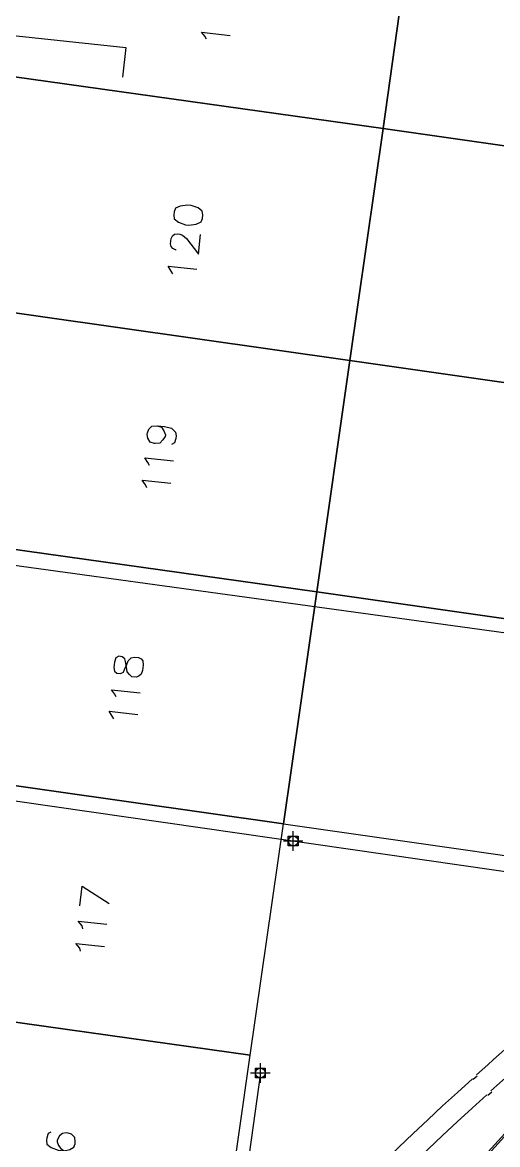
# Model space of a CAD drawing. Header units: metres. Extents: x -977055 to 805873, y -1033982 to 242021.
# Drawn here: x 842.4 to 866.7, y 811.3 to 868.8 of the extents above; entities that cross this region are included whole.
import ezdxf

# ---------------------------------------------------------------- set-up
doc = ezdxf.new("R2010")
doc.units = ezdxf.units.M
for name, color, linetype in [('12-CONDICIONES EXISTENTES', 2, 'Continuous'), ('linea 1', 1, 'Continuous'), ('LOTE 243', 6, 'Continuous'), ('V-NODE', 1, 'Continuous')]:
    doc.layers.add(name, color=color, linetype=linetype)
doc.layers.add('PDF2_area escolar', color=7, linetype='Continuous', true_color=0x989898)
doc.layers.add('PDF_Geometry', color=7, linetype='Continuous', true_color=0x797979)

# ---------------------------------------------------------------- blocks, each defined once
blk = doc.blocks.new('*U2295')
at = {"color": 0, "linetype": 'ByBlock', "lineweight": -2, "transparency": 16777216}
for p, q in [((-1, 0), (1, 0)), ((0, -1), (0, 1))]:
    blk.add_line(p, q, dxfattribs=at)
blk.add_circle((0, 0), 0.5, dxfattribs=at)
blk = doc.blocks.new('*U2388', base_point=(854.614, 815.005, 1012.991))
at = {"layer": 'V-NODE', "color": 1, "lineweight": -2, "xscale": 0.5, "yscale": 0.5, "zscale": 0.5}
blk.add_blockref('*U2295', (854.614, 815.005, 1012.991), dxfattribs=at)
blk = doc.blocks.new('*U2391', base_point=(856.29, 826.879, 1011.505))
at = {"layer": 'V-NODE', "color": 1, "lineweight": -2, "xscale": 0.5, "yscale": 0.5, "zscale": 0.5}
blk.add_blockref('*U2295', (856.29, 826.879, 1011.505), dxfattribs=at)
blk = doc.blocks.new('*U2498')
at = {"color": 0, "linetype": 'ByBlock', "lineweight": -2, "transparency": 16777216}
for p, q in [((-1, 0), (1, 0)), ((0, -1), (0, 1))]:
    blk.add_line(p, q, dxfattribs=at)
blk.add_lwpolyline([(-0.5, -0.5), (-0.5, 0.5), (0.5, 0.5), (0.5, -0.5)], close=True, dxfattribs=at)
blk = doc.blocks.new('*U2594', base_point=(854.614, 815.005, 1012.991))
at = {"layer": 'V-NODE', "color": 130, "lineweight": -2, "xscale": 0.5, "yscale": 0.5, "zscale": 0.5}
blk.add_blockref('*U2498', (854.614, 815.005, 1012.991), dxfattribs=at)
blk = doc.blocks.new('*U2597', base_point=(856.29, 826.879, 1011.505))
at = {"layer": 'V-NODE', "color": 130, "lineweight": -2, "xscale": 0.5, "yscale": 0.5, "zscale": 0.5}
blk.add_blockref('*U2498', (856.29, 826.879, 1011.505), dxfattribs=at)
blk = doc.blocks.new('base')
at = {"layer": 'PDF_Geometry', "lineweight": 25, "extrusion": (-0.000787417, 0.063364, 0.99799), "elevation": 0.026}
for points in [[(-314.355, -197.288), (-299.601, -195.681), (-292.744, -194.188), (-282.663, -192.111), (-274.476, -190.361), (-258.037, -185.154), (-248.029, -180.61), (-240.539, -177.71), (-228.643, -174.042), (-222.733, -172.714), (-217.384, -171.04), (-209.935, -169.248), (-202.16, -164.759), (-196.196, -160.284), (-195.073, -159.817), (-178.095, -157.457), (-154.298, -156.614), (-136.667, -154.611), (-124.436, -153.164), (-118.066, -151.474), (-100.79, -146.646), (-80.955, -140.967), (-73.385, -139.328), (-61.694, -135.822), (-40.504, -131.604), (-37.727, -130.872), (-17.661, -129.441), (1.311, -127.461), (21.092, -124.929), (41.006, -122.83), (47.376, -123.458), (63.592, -123.186), (81.402, -124.312), (85.639, -96.072), (88.705, -66.393), (92.811, -40.781), (97.16, -22.386), (100.596, -1.562), (102.483, 8.32), (109.691, 37.361), (117.528, 76.62), (126.217, 115.638), (131.513, 149.592), (134.682, 173.973), (136.916, 195.591), (139.956, 229.678), (141.558, 250.676), (142.614, 271.37), (143.252, 283.21), (147.066, 312.938), (152.58, 355.631), (153.554, 396.042), (150.869, 418.02), (151.777, 438.639), (150.959, 458.028), (151.777, 438.639), (150.869, 418.02), (153.554, 396.042), (152.58, 355.631), (147.066, 312.938), (143.252, 283.21), (142.614, 271.37), (141.558, 250.676), (139.956, 229.678), (136.916, 195.591), (134.682, 173.973), (131.513, 149.592), (126.217, 115.638), (117.528, 76.62), (109.691, 37.361), (102.483, 8.32), (100.596, -1.562), (97.16, -22.386), (92.811, -40.781), (88.705, -66.393), (85.639, -96.072), (81.402, -124.312), (63.592, -123.186), (47.376, -123.458), (41.006, -122.83), (21.092, -124.929), (1.311, -127.461), (-17.661, -129.441), (-37.727, -130.872), (-40.504, -131.604), (-61.694, -135.822), (-73.385, -139.328), (-80.955, -140.967), (-100.79, -146.646), (-118.066, -151.474), (-124.436, -153.164), (-136.667, -154.611), (-154.298, -156.614), (-178.095, -157.457), (-195.073, -159.817), (-196.196, -160.284), (-202.16, -164.759), (-209.935, -169.248), (-217.384, -171.04), (-222.733, -172.714), (-228.643, -174.042), (-240.539, -177.71), (-248.029, -180.61), (-258.037, -185.154), (-274.476, -190.361), (-282.663, -192.111), (-292.744, -194.188), (-299.601, -195.681), (-314.355, -197.288), (-312.178, -178.446), (-309.146, -157.898), (-306.876, -132.899), (-305.823, -118.002), (-298.643, -78.802), (-291.055, -45.077), (-282.252, -15.116), (-275.645, 10.473), (-270.319, 33.898), (-263.825, 63.164), (-258.15, 86.408), (-284.424, 123.888)], [(8.705, 193.58), (-11.713, 61.957), (-10.362, 60.079), (28.101, 54.1), (29.985, 55.496), (58.5, 239.445)], [(45.952, 147.612), (36.856, 148.708), (37.038, 150.217)], [(32.729, 148.324), (32.804, 148.176), (32.965, 147.971), (31.502, 148.148)], [(34.4, 159.113), (34.446, 159.108), (34.577, 159.045), (34.658, 158.943), (34.687, 158.8), (34.654, 158.526), (34.592, 158.394), (34.489, 158.314), (34.347, 158.285), (34.209, 158.301), (34.078, 158.364), (33.866, 158.528), (33.268, 159.342), (33.147, 158.337)], [(34.594, 160.342), (34.669, 160.193), (34.825, 159.943), (33.362, 160.119)], [(35.485, 168.117), (35.262, 168.191), (35.147, 168.39), (35.077, 168.584), (35.088, 168.675), (35.202, 168.847), (35.361, 169.013), (35.595, 169.032), (35.641, 169.026), (35.864, 168.953), (35.979, 168.753), (36.003, 168.565), (35.991, 168.474), (35.924, 168.296), (35.765, 168.13), (35.485, 168.117), (35.119, 168.161), (34.759, 168.251), (34.553, 168.462), (34.529, 168.65), (34.545, 168.787), (34.619, 169.01), (34.767, 169.085)], [(35.915, 170.152), (35.99, 170.004), (36.146, 169.753), (34.683, 169.93)], [(36.053, 171.295), (36.128, 171.147), (36.283, 170.896), (34.821, 171.072)], [(37.759, 181.987), (37.834, 181.838), (37.994, 181.634), (36.532, 181.81)], [(37.896, 183.129), (37.971, 182.981), (38.126, 182.731), (36.664, 182.907)], [(39.744, 192.691), (39.623, 191.685), (38.248, 192.593)], [(39.607, 193.867), (39.636, 193.724), (39.837, 193.468), (38.375, 193.644)], [(39.745, 195.009), (39.774, 194.867), (39.975, 194.611), (38.512, 194.787)], [(19.745, 201.824), (19.541, 201.663)], [(8.56, 202.894), (65.659, 264.226), (104.99, 258.143), (106.869, 259.493), (108.306, 268.733), (119.228, 377.084), (117.811, 447.545)], [(19.011, 202.655), (18.806, 202.494)], [(41.371, 204.273), (41.519, 204.348), (41.592, 204.571), (41.609, 204.708), (41.585, 204.896), (41.373, 205.061), (41.019, 205.197), (40.699, 205.235), (40.413, 205.177), (40.214, 205.062), (40.146, 204.884), (40.135, 204.793), (40.154, 204.559), (40.32, 204.4), (40.497, 204.332), (40.589, 204.321), (40.777, 204.345), (40.931, 204.465), (41.05, 204.683), (41.061, 204.774), (40.991, 204.968), (40.871, 205.122), (40.699, 205.235)]]:
    blk.add_lwpolyline(points, dxfattribs=at)
for points in [[(23.743, 153.024), (21.946, 141.184), (41.7, 138.109), (43.549, 149.989)], [(3.989, 156.1), (2.145, 144.265), (21.946, 141.184), (23.743, 153.024)], [(25.592, 164.904), (23.743, 153.024), (43.549, 149.989), (45.346, 161.829)], [(5.837, 167.98), (3.989, 156.1), (23.743, 153.024), (25.592, 164.904)], [(34.511, 157.338), (34.487, 157.526), (34.275, 157.691), (33.92, 157.826), (33.738, 157.848), (33.361, 157.801), (33.116, 157.691), (33.048, 157.514), (33.026, 157.331), (33.05, 157.143), (33.262, 156.978), (33.616, 156.843), (33.799, 156.82), (34.176, 156.868), (34.421, 156.977), (34.489, 157.155)], [(27.435, 176.738), (25.592, 164.904), (45.346, 161.829), (47.195, 173.709)], [(7.68, 179.814), (5.837, 167.98), (25.592, 164.904), (27.435, 176.738)], [(29.283, 188.619), (27.435, 176.738), (47.195, 173.709), (49.038, 185.543)], [(9.529, 191.694), (7.68, 179.814), (27.435, 176.738), (29.283, 188.619)], [(37.857, 180.491), (37.833, 180.679), (37.707, 180.787), (37.524, 180.809), (37.376, 180.734), (37.314, 180.603), (37.189, 180.339), (37.121, 180.162), (36.962, 179.996), (36.82, 179.967), (36.591, 179.994), (36.46, 180.056), (36.379, 180.159), (36.361, 180.393), (36.394, 180.667), (36.462, 180.844), (36.564, 180.925), (36.712, 181), (36.941, 180.972), (37.067, 180.864), (37.188, 180.711), (37.206, 180.477), (37.264, 180.191), (37.293, 180.049), (37.419, 179.941), (37.602, 179.919), (37.75, 179.994), (37.824, 180.217)], [(31.127, 200.453), (29.283, 188.619), (49.038, 185.543), (50.887, 197.423)], [(32.975, 212.333), (31.127, 200.453), (50.887, 197.423), (52.73, 209.257)]]:
    blk.add_lwpolyline(points, close=True, dxfattribs=at)

msp = doc.modelspace()

# ---------------------------------------------------------------- linework, layer by layer
at = {"layer": '12-CONDICIONES EXISTENTES', "color": 1}
for points, elevation in [([(838.164, 841.515), (877.841, 836.066)], 1008.904), ([(836.501, 829.727), (876.12576, 824.02427)], 1010.074)]:
    msp.add_lwpolyline(points, dxfattribs=dict(at, elevation=elevation))
at = {"layer": 'linea 1', "elevation": 1012.991}
msp.add_lwpolyline([(854.614, 815.005), (852.8193, 802.02837)], dxfattribs=at)
at = {"layer": 'LOTE 243', "elevation": 1007.297}
for points in [[(826.74925, 767.26483), (877.10198, 822.78099)], [(826.77377, 767.44071), (877.00719, 822.82532)]]:
    msp.add_lwpolyline(points, dxfattribs=at)
at = {"layer": 'PDF_Geometry', "lineweight": 25, "extrusion": (-0.000787417, 0.063364, 0.99799)}
for centre, radius, start, end in [((-975.43945, -624.80024, 1060.76006), 151.12495, 306.5755681, 311.2885462), ((-975.44395, -624.79484, 1060.76006), 150.02706, 306.4054469, 311.2884766), ((-975.22897, -624.59529, 1060.76006), 151.12371, 311.2889049, 323.7910224), ((-975.22709, -624.5971, 1060.76006), 150.01619, 311.2888211, 323.7911564)]:
    msp.add_arc(centre, radius, start, end, dxfattribs=at)

# ---------------------------------------------------------------- block references
at = {"layer": 'PDF2_area escolar'}
msp.add_blockref('base', (882.736, 1016.336, 999.038), dxfattribs=at)
at = {"layer": 'V-NODE'}
for name, p in [('*U2391', (856.29, 826.879, 1011.505)), ('*U2597', (856.29, 826.879, 1011.505)), ('*U2388', (854.614, 815.005, 1012.991)), ('*U2594', (854.614, 815.005, 1012.991))]:
    msp.add_blockref(name, p, dxfattribs=at)

doc.saveas('drawing.dxf')
